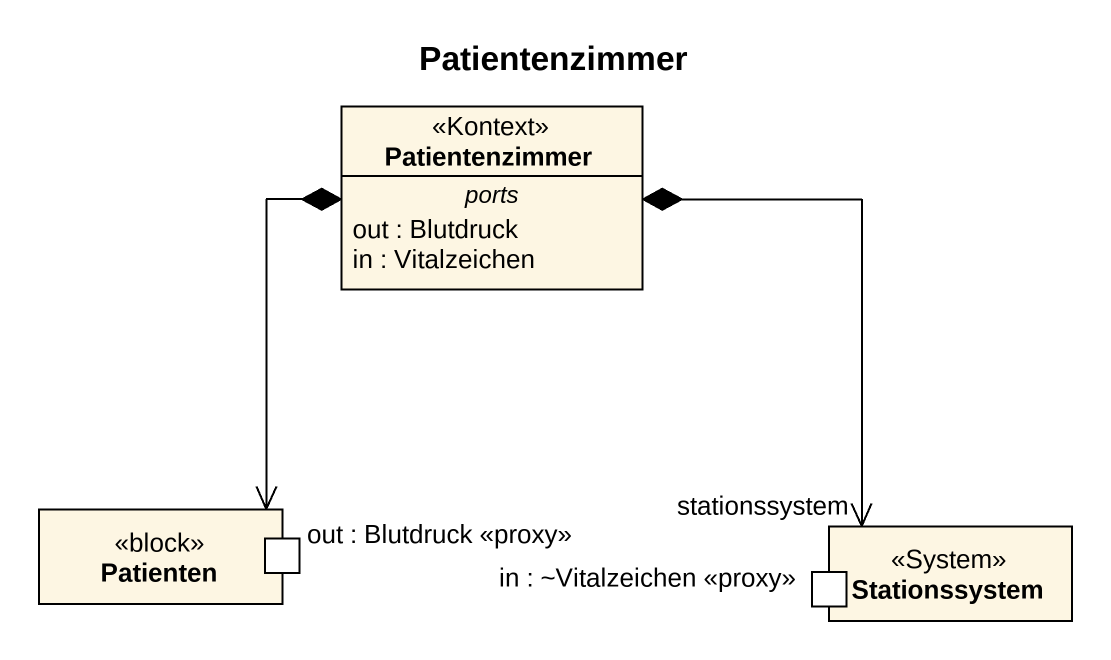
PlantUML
@startuml
title Patientenzimmer
allowmixing
hide circle
hide empty members
class Patientenzimmer <<Kontext>> {
  -- ports --
  out : Blutdruck
  in : Vitalzeichen
}
rectangle Patienten <<block>> {
  port "out : Blutdruck <<proxy>>" as out_Blutdruck_proxy
}
rectangle Stationssystem <<System>> {
  port "in : ~Vitalzeichen <<proxy>>" as in_Vitalzeichen_proxy
}
Patientenzimmer *--> Patienten
Patientenzimmer *--> "stationssystem" Stationssystem
@enduml
